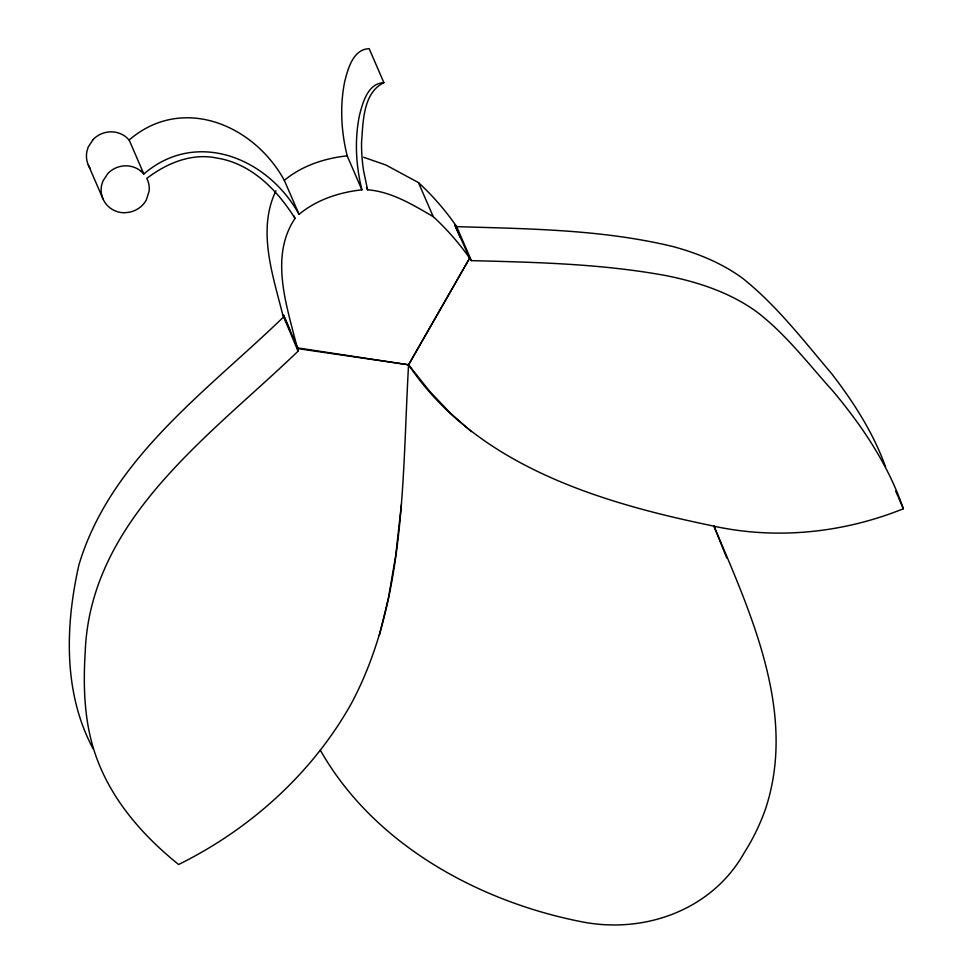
<?xml version="1.0" encoding="UTF-8"?>
<svg xmlns="http://www.w3.org/2000/svg" width="973" height="973" viewBox="0 0 973 973"><rect width="100%" height="100%" fill="white"/><g stroke="black" fill="none" stroke-linecap="round" stroke-linejoin="round"><path stroke-width="1.46" d="M460.12 237.254L454.829 225.006L469.655 258.149L408.575 364.79C402.056 477.974 406.386 599.757 351.63 703.005C312.503 773.109 250.365 829.057 178.618 864.498C144.478 837.048 114.133 803.029 98.078 761.75C84.286 726.928 82.936 688.775 85.223 651.825C90.294 518.743 211.214 434.919 298.091 351.144L297.215 347.835C287.205 306.957 269.083 257.042 295.026 218.39L293.931 215.872M401.375 504.841L395.731 555.364L388.495 597.787L379.361 635.393M469.655 258.149L408.575 364.79C475.566 464.51 597.787 501.995 709.463 525.189C773.924 540.197 842.131 533.435 903.333 508.77C888.483 465.155 862.516 426.381 833.095 391.292C808.758 364.376 786.573 334.919 757.687 312.564C731.015 292.837 698.845 282.255 666.639 275.724C602.299 263.817 536.634 262.284 471.394 260.642L469.655 258.149A278.777 268.767 -23.4 0 0 433.192 216.602L418.475 182.608L385.965 165.045L363.598 157.261M275.931 190.781C256.957 230.187 272.914 275.359 282.754 314.79L298.091 351.144M93.165 139.48L88.19 147.069L86.852 151.569A24.264 23.388 -23.4 0 0 90.234 168.499M283.386 317.149C207.419 390.72 110.545 458.867 78.874 565.021C65.313 625.371 63.026 692.934 93.189 748.882M299.039 214.364L284.335 180.37C301.995 165.653 324.581 158.307 347.179 155.838L361.895 189.832C339.297 192.301 316.712 199.647 299.039 214.364C268.39 158.392 196.68 128.448 143.858 173.997L140.878 171.102M93.165 139.492A24.179 23.303 -23.4 0 1 126.162 137.108L129.141 140.003C181.975 94.454 253.685 124.386 284.335 180.37M347.179 155.838C341.207 131.72 339.759 106.264 344.649 81.817C347.908 68.901 352.931 49.331 369.168 48.65L383.873 82.644C362.734 92.958 363.16 122.355 361.53 142.703A190.72 183.873 -23.4 0 0 363.537 170.494L367.551 189.784C391.584 191.657 412.82 204.829 433.192 216.602M383.873 82.644C367.648 83.337 362.625 102.907 359.365 115.811C354.476 140.258 355.911 165.726 361.895 189.832M418.475 182.596A279.081 269.059 -23.4 0 1 455.315 224.678L456.678 226.648C529.215 228.85 602.786 229.446 673.681 246.741C698.273 253.515 722.367 263.306 742.971 278.57C776.916 305.717 803.613 340.647 831.587 373.596C853.54 402.044 873.268 432.766 885.515 466.724M471.333 431.598L450.499 413.245L429.543 391.146L408.575 364.79L297.993 348.65L283.277 314.644L289.747 329.604M297.215 347.835L408.575 364.79M295.026 218.39C277.269 190.088 251.265 163.342 216.809 158.052C191.669 152.725 166.505 163.294 146.814 178.412A24.118 23.243 -23.4 0 1 149.137 191.085L146.327 199.988A24.118 23.243 -23.4 0 1 128.837 212.321L124.106 212.771A24.228 23.364 -23.4 0 1 101.545 185.551L102.907 181.075L107.869 173.486A24.118 23.243 -23.4 0 1 140.915 171.151M320.324 750.147C373.267 843.773 477.488 901.047 580.322 921.504C643.725 934.579 712.151 910.363 744.552 852.239A213.719 206.045 -23.4 0 0 765.763 808.198C797.094 712.333 750.572 613.16 713.987 526.077M282.754 314.79L285.6 320.178M895.707 491.146L897.884 496.181M898.432 497.434L903.333 508.77M456.678 226.648L471.394 260.642M366.456 187.266L367.551 189.784M129.141 140.003L143.858 173.997M88.263 164.863L102.98 198.857M713.902 526.113L726.758 557.955M455.315 224.678L457.298 230.528"/></g></svg>
